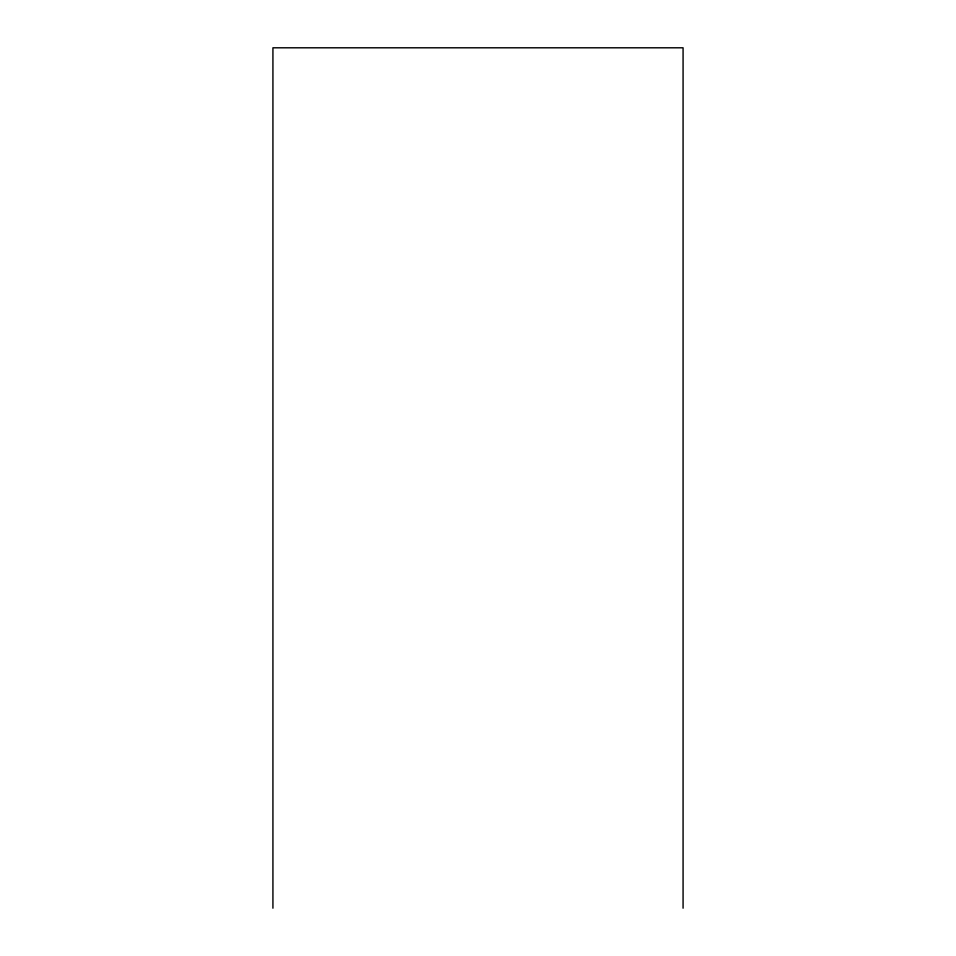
<?xml version="1.0" encoding="UTF-8"?>
<svg xmlns="http://www.w3.org/2000/svg" width="956" height="956" viewBox="0 0 956 956"><rect width="100%" height="100%" fill="white"/><g stroke="black" fill="none" stroke-linecap="round" stroke-linejoin="round"><path stroke-width="1.43" d="M683.074 908.2L683.074 47.8L272.926 47.8L272.926 908.2"/></g></svg>
